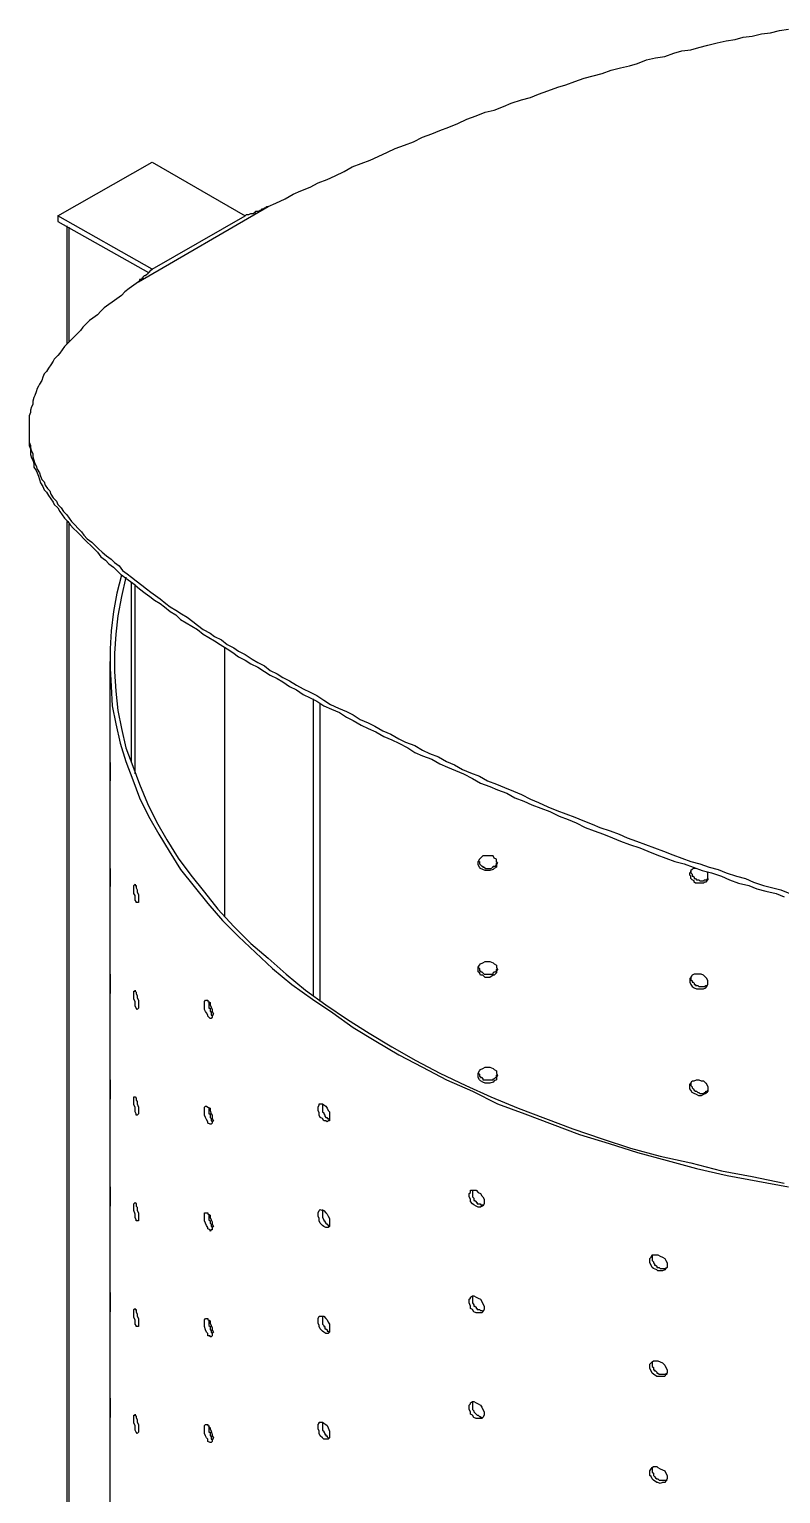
# Model space of a CAD drawing. Header units: millimetres. Extents: x 14997 to 18731, y 13743 to 19226.
# Drawn here: x 17820.7 to 18058.1, y 15214.5 to 15677.2 of the extents above; entities that cross this region are included whole.
import ezdxf

# ---------------------------------------------------------------- set-up
doc = ezdxf.new("R2010")
doc.units = ezdxf.units.MM
doc.header["$LTSCALE"] = 3
doc.layers.add('DomyÅ›lny', color=7, linetype='Continuous')

msp = doc.modelspace()

# ---------------------------------------------------------------- linework, layer by layer
at = {"layer": 'DomyÅ›lny'}
for p, q in [((17855.16, 15597.42), (17896.11, 15621.13)), ((17859.47, 15601.37), (17888.92, 15618.25)), ((17832.53, 15615.02), (17832.53, 15577.66)), ((17833.24, 15578.38), (17833.24, 15614.66)), ((17833.24, 15028.41), (17833.24, 15520.9)), ((17853, 15445.47), (17853, 15502.58)), ((17882.46, 15396.97), (17882.46, 15481.75)), ((17882.46, 15396.97), (17882.46, 15481.75)), ((17910.48, 15371.83), (17910.48, 15465.58)), ((17912.63, 15370.03), (17912.63, 15464.15))]:
    msp.add_line(p, q, dxfattribs=at)
for points in [[(17829.65, 15618.25, 0), (17859.47, 15635.14, 0), (17888.92, 15618.25, 0), (17889.28, 15618.61, 0), (17889.64, 15618.61, 0), (17890, 15618.61, 0), (17890.72, 15618.97, 0), (17891.08, 15618.97, 0), (17891.44, 15618.97, 0), (17891.8, 15619.33, 0), (17892.16, 15619.33, 0), (17892.16, 15619.69, 0), (17892.88, 15619.69, 0), (17893.23, 15619.69, 0), (17893.59, 15620.05, 0), (17893.95, 15620.05, 0), (17894.31, 15620.41, 0), (17894.67, 15620.41, 0), (17895.03, 15620.77, 0), (17895.39, 15620.77, 0), (17895.75, 15621.13, 0), (17896.11, 15621.13, 0), (17898.62, 15622.21, 0), (17901.5, 15623.64, 0), (17904.01, 15625.08, 0), (17906.53, 15626.16, 0), (17909.4, 15627.24, 0), (17911.91, 15628.67, 0), (17914.79, 15629.75, 0), (17917.3, 15630.83, 0), (17920.18, 15632.26, 0), (17922.69, 15633.7, 0), (17925.56, 15634.78, 0), (17928.44, 15635.86, 0), (17930.95, 15636.93, 0), (17933.83, 15638.37, 0), (17936.34, 15639.45, 0), (17939.22, 15640.53, 0), (17942.09, 15641.6, 0), (17944.96, 15643.04, 0), (17947.84, 15644.12, 0), (17950.35, 15645.2, 0), (17953.22, 15646.27, 0), (17956.1, 15647.35, 0), (17958.97, 15648.79, 0), (17961.85, 15649.87, 0), (17964.72, 15650.94, 0), (17967.59, 15651.66, 0), (17970.47, 15652.74, 0), (17972.98, 15653.82, 0), (17976.22, 15654.9, 0), (17979.09, 15655.61, 0), (17981.6, 15656.69, 0), (17984.48, 15657.77, 0), (17987.71, 15658.85, 0), (17990.22, 15659.57, 0), (17993.1, 15660.64, 0), (17995.97, 15661.72, 0), (17998.85, 15662.44, 0), (18001.72, 15663.16, 0), (18004.59, 15664.24, 0), (18007.47, 15664.95, 0), (18010.34, 15665.67, 0), (18012.86, 15666.39, 0), (18015.73, 15667.47, 0), (18018.6, 15668.19, 0), (18021.48, 15668.55, 0), (18024.35, 15669.62, 0), (18026.87, 15670.34, 0), (18029.74, 15670.7, 0), (18032.25, 15671.42, 0), (18035.13, 15672.14, 0), (18038, 15672.86, 0), (18040.88, 15673.57, 0), (18043.75, 15673.93, 0), (18046.26, 15674.65, 0), (18049.14, 15675.01, 0), (18052.01, 15675.73, 0), (18054.89, 15676.09, 0), (18057.76, 15676.81, 0), (18060.63, 15677.17, 0)], [(17858.39, 15600.29, 0), (17858.75, 15600.65, 0), (17859.11, 15601.01, 0), (17859.47, 15601.37, 0), (17829.65, 15618.25, 0), (17829.65, 15616.46, 0), (17858.39, 15600.29, 0), (17858.03, 15599.93, 0), (17857.67, 15599.57, 0), (17857.31, 15599.22, 0), (17856.95, 15599.22, 0), (17856.59, 15598.86, 0), (17856.59, 15598.5, 0), (17856.23, 15598.5, 0), (17856.23, 15598.14, 0), (17855.88, 15598.14, 0), (17855.52, 15598.14, 0), (17855.52, 15597.78, 0), (17855.16, 15597.42, 0), (17853.72, 15596.34, 0), (17852.28, 15595.26, 0), (17850.85, 15594.19, 0), (17849.77, 15593.11, 0), (17848.33, 15592.03, 0), (17846.89, 15590.95, 0), (17845.82, 15590.23, 0), (17844.38, 15589.16, 0), (17843.3, 15588.08, 0), (17842.22, 15587, 0), (17840.79, 15585.92, 0), (17839.71, 15585.21, 0), (17838.63, 15584.13, 0), (17837.55, 15583.05, 0), (17836.84, 15581.97, 0), (17835.76, 15580.9, 0), (17834.68, 15579.82, 0), (17833.6, 15578.74, 0), (17832.88, 15578.02, 0), (17831.81, 15576.94, 0), (17831.09, 15575.87, 0), (17830.37, 15574.79, 0), (17829.65, 15574.07, 0), (17828.57, 15572.99, 0), (17828.22, 15572.27, 0), (17827.5, 15571.2, 0), (17826.78, 15570.12, 0), (17826.06, 15569.04, 0), (17825.34, 15568.32, 0), (17824.98, 15567.24, 0), (17824.62, 15566.17, 0), (17823.9, 15565.09, 0), (17823.55, 15564.37, 0), (17823.19, 15563.65, 0), (17822.83, 15562.57, 0), (17822.47, 15561.5, 0), (17822.11, 15560.78, 0), (17821.75, 15559.7, 0), (17821.75, 15558.62, 0), (17821.39, 15557.9, 0), (17821.03, 15556.83, 0), (17821.03, 15556.11, 0), (17820.67, 15555.03, 0), (17820.67, 15553.95, 0), (17820.67, 15553.23, 0), (17820.67, 15552.16, 0), (17820.67, 15551.44, 0), (17820.67, 15550.36, 0), (17820.67, 15549.64, 0), (17820.67, 15548.57, 0), (17820.67, 15547.49, 0), (17820.67, 15546.41, 0), (17820.67, 15545.69, 0), (17821.03, 15544.61, 0), (17821.03, 15543.54, 0), (17821.03, 15542.82, 0), (17821.39, 15541.74, 0), (17821.75, 15541.02, 0), (17822.11, 15539.94, 0), (17822.11, 15538.87, 0), (17822.83, 15537.79, 0), (17823.19, 15537.07, 0), (17823.55, 15535.99, 0), (17823.9, 15534.91, 0), (17824.26, 15533.84, 0), (17824.98, 15532.76, 0), (17825.34, 15531.68, 0), (17826.06, 15530.96, 0), (17826.78, 15529.89, 0), (17827.5, 15528.81, 0), (17828.22, 15527.73, 0), (17828.57, 15527.01, 0), (17829.65, 15525.93, 0), (17830.37, 15524.86, 0), (17831.09, 15523.78, 0), (17831.81, 15522.7, 0), (17832.88, 15521.62, 0), (17833.6, 15520.55, 0), (17834.68, 15519.47, 0), (17835.76, 15518.39, 0), (17836.84, 15517.31, 0), (17837.91, 15516.23, 0), (17838.99, 15515.16, 0), (17840.07, 15514.08, 0), (17841.15, 15513, 0), (17842.22, 15511.92, 0), (17843.3, 15510.49, 0), (17844.74, 15509.41, 0), (17845.82, 15508.33, 0), (17847.25, 15507.25, 0), (17848.69, 15505.82, 0), (17849.77, 15504.74, 0)], [(17820.67, 15551.08, 0), (17820.67, 15549.28, 0), (17820.67, 15548.57, 0), (17820.67, 15547.85, 0), (17820.67, 15546.77, 0), (17821.03, 15545.69, 0), (17821.03, 15544.97, 0), (17821.39, 15543.9, 0), (17821.75, 15543.18, 0), (17821.75, 15542.1, 0), (17822.11, 15541.02, 0), (17822.47, 15539.94, 0), (17822.83, 15539.23, 0), (17823.19, 15538.15, 0), (17823.9, 15537.07, 0), (17824.26, 15535.99, 0), (17824.62, 15534.91, 0), (17825.34, 15534.2, 0), (17825.7, 15533.12, 0), (17826.42, 15532.04, 0), (17827.14, 15531.32, 0), (17827.5, 15530.24, 0), (17828.22, 15529.17, 0), (17829.29, 15528.09, 0), (17829.65, 15527.01, 0), (17830.73, 15525.93, 0), (17831.45, 15524.86, 0), (17832.53, 15523.78, 0), (17833.24, 15522.7, 0), (17833.96, 15521.62, 0), (17835.04, 15520.55, 0), (17836.12, 15519.47, 0), (17837.2, 15518.39, 0), (17837.91, 15517.31, 0), (17838.99, 15516.23, 0), (17840.43, 15515.16, 0), (17841.51, 15514.08, 0), (17842.58, 15513, 0), (17843.66, 15511.92, 0), (17845.1, 15510.85, 0), (17846.54, 15509.77, 0), (17847.61, 15508.69, 0), (17849.05, 15507.61, 0), (17850.13, 15506.18, 0), (17851.56, 15505.1, 0), (17853, 15504.02, 0), (17854.44, 15502.94, 0), (17856.23, 15501.51, 0), (17857.67, 15500.43, 0), (17859.11, 15499.35, 0), (17860.55, 15498.27, 0), (17861.98, 15497.2, 0), (17863.78, 15495.76, 0), (17865.22, 15494.68, 0), (17867.01, 15493.6, 0), (17868.81, 15492.53, 0), (17870.6, 15491.45, 0), (17872.4, 15490.01, 0), (17873.84, 15488.93, 0), (17875.63, 15487.5, 0), (17877.79, 15486.42, 0), (17879.22, 15485.34, 0), (17881.38, 15484.26, 0), (17883.18, 15482.83, 0), (17885.33, 15481.75, 0), (17886.77, 15480.67, 0), (17888.92, 15479.59, 0), (17891.08, 15478.16, 0), (17892.88, 15477.08, 0), (17895.03, 15476, 0), (17896.83, 15474.56, 0), (17898.98, 15473.49, 0), (17900.78, 15472.41, 0), (17902.93, 15471.33, 0), (17905.09, 15469.9, 0), (17907.24, 15468.82, 0), (17909.4, 15467.74, 0), (17911.55, 15466.66, 0), (17913.71, 15465.23, 0), (17915.87, 15463.79, 0), (17918.38, 15462.71, 0), (17920.89, 15461.63, 0), (17923.05, 15460.56, 0), (17925.21, 15459.12, 0), (17927.72, 15458.04, 0), (17929.88, 15456.96, 0), (17932.39, 15455.53, 0), (17934.9, 15454.45, 0), (17937.42, 15453.01, 0), (17939.57, 15451.93, 0), (17942.45, 15450.86, 0), (17944.96, 15449.42, 0), (17947.12, 15448.34, 0), (17949.99, 15447.26, 0), (17952.51, 15445.83, 0), (17955.02, 15444.75, 0), (17957.54, 15443.31, 0), (17960.05, 15442.23, 0), (17962.92, 15441.16, 0), (17965.44, 15439.72, 0), (17968.31, 15438.64, 0), (17970.83, 15437.56, 0), (17973.7, 15436.49, 0), (17976.22, 15435.41, 0), (17979.09, 15433.97, 0), (17981.6, 15432.89, 0), (17984.48, 15431.46, 0), (17987.35, 15430.38, 0), (17990.22, 15429.3, 0), (17993.1, 15428.23, 0), (17995.61, 15427.15, 0), (17998.49, 15426.07, 0), (18001, 15424.99, 0), (18004.23, 15423.91, 0), (18007.11, 15422.84, 0), (18009.62, 15421.76, 0), (18012.5, 15420.68, 0), (18015.37, 15419.6, 0), (18018.24, 15418.53, 0), (18021.12, 15417.45, 0), (18023.99, 15416.37, 0), (18026.87, 15415.29, 0), (18029.74, 15414.22, 0), (18032.61, 15413.5, 0), (18035.49, 15412.42, 0), (18038.36, 15411.7, 0), (18040.88, 15410.62, 0), (18044.11, 15409.55, 0), (18046.98, 15408.83, 0), (18049.5, 15407.75, 0), (18052.73, 15406.67, 0), (18055.6, 15405.95, 0), (18058.12, 15405.23, 0), (18060.99, 15404.16, 0)], [(17832.53, 15521.62, 0), (17832.53, 15028.77, 0), (17832.88, 15028.41, 0), (17858.75, 15013.68, 0)], [(17854.08, 15441.88, 0), (17854.08, 15501.51, 0), (17852.64, 15502.58, 0), (17851.21, 15503.66, 0), (17849.77, 15504.74, 0), (17848.33, 15498.99, 0), (17847.25, 15493.24, 0), (17846.54, 15487.14, 0), (17846.18, 15481.39, 0), (17846.18, 15475.28, 0), (17846.54, 15469.54, 0), (17846.89, 15463.43, 0), (17847.97, 15457.68, 0), (17849.41, 15451.57, 0), (17851.21, 15445.83, 0), (17853.36, 15440.08, 0), (17855.52, 15434.33, 0), (17858.39, 15428.58, 0), (17861.62, 15422.84, 0), (17864.86, 15417.45, 0), (17868.45, 15411.7, 0), (17872.76, 15406.31, 0), (17877.07, 15400.92, 0), (17881.74, 15395.54, 0), (17886.77, 15390.51, 0), (17892.16, 15385.48, 0), (17897.55, 15380.45, 0), (17903.65, 15375.42, 0), (17910.12, 15370.75, 0), (17916.58, 15366.44, 0), (17923.05, 15361.77, 0), (17930.23, 15357.46, 0), (17937.42, 15353.15, 0), (17944.96, 15349.2, 0), (17952.51, 15345.24, 0), (17960.77, 15341.65, 0), (17968.67, 15337.7, 0), (17977.29, 15334.47, 0), (17985.91, 15331.23, 0), (17994.54, 15328, 0), (18003.88, 15325.13, 0), (18012.86, 15322.25, 0), (18022.2, 15319.74, 0), (18031.54, 15317.22, 0), (18041.23, 15315.07, 0), (18050.93, 15313.27, 0), (18060.63, 15311.48, 0)], [(17851.21, 15504.02, 0), (17849.77, 15497.91, 0), (17848.69, 15491.81, 0), (17847.97, 15486.06, 0), (17847.61, 15479.95, 0), (17847.61, 15474.21, 0), (17847.97, 15468.1, 0), (17848.69, 15461.99, 0), (17849.77, 15456.24, 0), (17851.21, 15450.14, 0), (17853.36, 15444.39, 0), (17855.52, 15438.64, 0), (17858.03, 15432.54, 0), (17860.9, 15426.79, 0), (17864.14, 15421.04, 0), (17867.73, 15415.29, 0), (17871.68, 15409.9, 0), (17875.99, 15404.52, 0), (17880.3, 15399.13, 0), (17885.33, 15393.74, 0), (17890.72, 15388.35, 0), (17896.11, 15383.68, 0), (17901.86, 15378.65, 0), (17907.96, 15373.62, 0), (17914.43, 15368.95, 0), (17921.25, 15364.28, 0), (17928.08, 15359.97, 0), (17935.26, 15355.66, 0), (17942.81, 15351.35, 0), (17950.35, 15347.4, 0), (17958.61, 15343.45, 0), (17966.52, 15339.86, 0), (17975.14, 15336.26, 0), (17983.76, 15333.03, 0), (17992.38, 15329.8, 0), (18001.72, 15326.56, 0), (18010.7, 15323.69, 0), (18020.04, 15321.18, 0), (18029.74, 15319.02, 0), (18039.44, 15316.51, 0), (18049.14, 15314.71, 0), (18059.2, 15312.56, 0)], [(17854.08, 15501.51, 0), (17855.52, 15500.43, 0), (17857.31, 15498.99, 0), (17858.75, 15497.91, 0), (17860.19, 15496.84, 0), (17861.98, 15495.76, 0), (17863.42, 15494.68, 0), (17865.22, 15493.24, 0), (17867.01, 15492.17, 0), (17868.45, 15490.73, 0), (17870.24, 15489.65, 0), (17872.04, 15488.57, 0), (17873.84, 15487.5, 0), (17875.63, 15486.06, 0), (17877.43, 15484.98, 0), (17879.22, 15483.9, 0), (17881.02, 15482.83, 0), (17883.18, 15481.39, 0), (17884.97, 15480.31, 0), (17886.77, 15478.88, 0), (17888.92, 15477.8, 0), (17890.72, 15476.72, 0), (17892.88, 15475.64, 0), (17895.03, 15474.21, 0), (17896.83, 15473.13, 0), (17898.98, 15472.05, 0), (17900.78, 15470.97, 0), (17902.93, 15469.54, 0), (17905.09, 15468.46, 0), (17907.24, 15467.02, 0), (17909.4, 15465.94, 0), (17911.55, 15464.87, 0), (17913.71, 15463.43, 0), (17916.22, 15462.35, 0), (17918.74, 15461.27, 0), (17920.89, 15459.84, 0), (17923.05, 15458.76, 0), (17925.56, 15457.32, 0), (17927.72, 15456.24, 0), (17930.23, 15455.17, 0), (17932.75, 15453.73, 0), (17935.26, 15452.65, 0), (17937.42, 15451.57, 0), (17940.29, 15450.14, 0), (17942.45, 15448.7, 0), (17944.96, 15447.62, 0), (17947.84, 15446.55, 0), (17950.35, 15445.11, 0), (17952.87, 15444.03, 0), (17955.38, 15442.95, 0), (17957.89, 15441.88, 0), (17960.77, 15440.44, 0), (17963.28, 15439, 0), (17966.16, 15437.92, 0), (17968.67, 15436.85, 0), (17971.55, 15435.77, 0), (17974.06, 15434.33, 0), (17976.93, 15433.25, 0), (17979.45, 15432.18, 0), (17982.32, 15431.1, 0), (17985.2, 15430.02, 0), (17988.07, 15428.58, 0), (17990.94, 15427.51, 0), (17993.46, 15426.43, 0), (17996.33, 15424.99, 0), (17999.21, 15423.91, 0), (18002.08, 15422.84, 0), (18004.95, 15421.76, 0), (18007.47, 15420.68, 0), (18010.34, 15419.6, 0), (18013.57, 15418.53, 0), (18016.09, 15417.45, 0), (18018.96, 15416.37, 0), (18021.84, 15415.29, 0), (18024.71, 15414.22, 0), (18027.58, 15413.5, 0), (18030.46, 15412.42, 0), (18033.33, 15411.34, 0), (18036.21, 15410.62, 0), (18039.44, 15409.55, 0), (18041.95, 15408.47, 0), (18044.83, 15407.39, 0), (18048.06, 15406.67, 0), (18050.57, 15405.59, 0), (18053.45, 15404.88, 0), (18056.68, 15404.16, 0), (18059.2, 15403.08, 0)], [(17902.22, 15008.65, 0), (17896.47, 15013.68, 0), (17890.72, 15018.71, 0), (17885.33, 15024.1, 0), (17880.3, 15029.13, 0), (17875.99, 15034.52, 0), (17871.32, 15039.9, 0), (17867.37, 15045.29, 0), (17863.78, 15051.04, 0), (17860.55, 15056.79, 0), (17857.31, 15062.54, 0), (17854.8, 15068.28, 0), (17852.28, 15074.03, 0), (17850.49, 15079.78, 0), (17849.05, 15085.88, 0), (17847.61, 15091.63, 0), (17846.89, 15097.74, 0), (17846.18, 15103.85, 0), (17846.18, 15109.59, 0), (17846.18, 15477.44, 0)], [(17846.18, 15445.47, 0), (17846.18, 15445.11, 0), (17846.18, 15444.39, 0), (17846.18, 15443.67, 0), (17846.18, 15442.95, 0), (17846.18, 15442.23, 0), (17846.18, 15441.16, 0), (17846.18, 15440.8, 0), (17846.18, 15440.44, 0), (17846.18, 15440.08, 0), (17846.18, 15439.72, 0)], [(17846.18, 15439.72, 0), (17846.18, 15440.08, 0), (17846.18, 15440.8, 0), (17846.18, 15441.52, 0), (17846.18, 15442.23, 0), (17846.18, 15443.31, 0), (17846.18, 15444.03, 0), (17846.18, 15444.39, 0), (17846.18, 15445.11, 0), (17846.18, 15445.47, 0)], [(17846.18, 15412.06, 0), (17846.18, 15411.7, 0), (17846.18, 15411.34, 0), (17846.18, 15410.98, 0), (17846.18, 15410.26, 0), (17846.18, 15409.55, 0), (17846.18, 15408.47, 0), (17846.18, 15407.75, 0), (17846.18, 15407.39, 0), (17846.18, 15406.67, 0), (17846.18, 15406.31, 0)], [(17846.18, 15406.31, 0), (17846.18, 15406.67, 0), (17846.18, 15407.39, 0), (17846.18, 15408.11, 0), (17846.18, 15408.83, 0), (17846.18, 15409.55, 0), (17846.18, 15410.26, 0), (17846.18, 15410.98, 0), (17846.18, 15411.7, 0), (17846.18, 15412.06, 0)], [(17968.67, 15413.86, 0), (17968.31, 15413.14, 0), (17968.31, 15412.42, 0), (17967.59, 15412.06, 0), (17967.23, 15411.7, 0), (17966.16, 15411.34, 0), (17965.44, 15411.34, 0), (17964.72, 15411.34, 0), (17964, 15411.7, 0), (17963.28, 15412.06, 0), (17962.92, 15412.42, 0), (17962.56, 15413.14, 0), (17962.56, 15413.86, 0), (17962.56, 15414.22, 0), (17962.92, 15414.22, 0), (17962.92, 15413.86, 0), (17962.92, 15413.5, 0), (17963.28, 15413.14, 0), (17963.64, 15412.78, 0), (17964, 15412.78, 0), (17964, 15412.42, 0), (17964.36, 15412.42, 0), (17964.72, 15412.06, 0), (17965.08, 15412.06, 0), (17965.44, 15412.06, 0), (17965.8, 15412.06, 0), (17966.16, 15412.06, 0), (17966.52, 15412.06, 0), (17967.23, 15412.42, 0), (17967.23, 15412.78, 0), (17967.59, 15412.78, 0), (17967.95, 15412.78, 0), (17968.31, 15413.14, 0), (17968.31, 15413.5, 0), (17968.31, 15413.86, 0), (17968.67, 15413.86, 0), (17968.31, 15414.22, 0), (17968.31, 15414.93, 0), (17967.59, 15415.29, 0), (17967.23, 15416.01, 0), (17966.16, 15416.01, 0), (17965.44, 15416.01, 0), (17964.72, 15416.01, 0), (17964, 15416.01, 0), (17963.28, 15415.29, 0), (17962.92, 15414.93, 0), (17962.56, 15414.22, 0)], [(18031.18, 15412.06, 0), (18030.82, 15412.06, 0), (18030.46, 15412.06, 0), (18030.1, 15411.7, 0), (18029.74, 15411.34, 0), (18029.74, 15410.98, 0), (18029.74, 15410.62, 0), (18030.1, 15410.26, 0), (18030.1, 15409.9, 0), (18030.1, 15409.55, 0), (18030.46, 15409.55, 0), (18030.82, 15409.19, 0), (18030.82, 15408.83, 0), (18031.18, 15408.83, 0), (18031.54, 15408.47, 0), (18031.89, 15408.47, 0), (18032.25, 15408.47, 0), (18032.61, 15408.11, 0), (18032.97, 15408.11, 0), (18033.33, 15408.11, 0), (18033.69, 15408.11, 0), (18034.05, 15408.47, 0), (18034.41, 15408.47, 0), (18034.77, 15408.47, 0), (18035.13, 15408.83, 0), (18035.13, 15409.55, 0), (18035.13, 15409.9, 0), (18035.13, 15410.26, 0), (18035.13, 15410.62, 0), (18034.77, 15410.98, 0)], [(18035.13, 15408.83, 0), (18035.13, 15408.47, 0), (18034.77, 15408.11, 0), (18034.41, 15407.75, 0), (18034.05, 15407.75, 0), (18033.69, 15407.39, 0), (18033.33, 15407.39, 0), (18032.97, 15407.39, 0), (18032.25, 15407.39, 0), (18031.89, 15407.39, 0), (18031.18, 15407.39, 0), (18030.82, 15407.75, 0), (18030.82, 15408.11, 0), (18030.1, 15408.47, 0), (18029.74, 15408.83, 0), (18029.74, 15409.55, 0), (18029.38, 15409.9, 0), (18029.38, 15410.26, 0), (18029.38, 15410.62, 0), (18029.74, 15410.98, 0), (18029.74, 15411.34, 0)], [(17962.56, 15380.81, 0), (17962.92, 15381.53, 0), (17963.28, 15381.89, 0), (17964, 15382.24, 0), (17964.72, 15382.6, 0), (17965.44, 15382.6, 0), (17966.16, 15382.6, 0), (17967.23, 15382.24, 0), (17967.59, 15381.89, 0), (17968.31, 15381.53, 0), (17968.31, 15380.81, 0), (17968.67, 15380.09, 0), (17968.31, 15379.73, 0), (17968.31, 15379.01, 0), (17967.59, 15378.29, 0), (17967.23, 15378.29, 0), (17966.16, 15377.57, 0), (17965.44, 15377.57, 0), (17964.72, 15377.57, 0), (17964, 15378.29, 0), (17963.28, 15378.29, 0), (17962.92, 15379.01, 0), (17962.56, 15379.37, 0), (17962.56, 15380.09, 0), (17962.56, 15380.81, 0), (17962.92, 15380.45, 0), (17962.92, 15379.73, 0), (17963.28, 15379.73, 0), (17963.28, 15379.37, 0), (17963.64, 15379.37, 0), (17964, 15379.01, 0), (17964.36, 15378.65, 0), (17964.72, 15378.65, 0), (17965.08, 15378.65, 0), (17965.44, 15378.65, 0), (17965.8, 15378.65, 0), (17966.16, 15378.65, 0), (17966.52, 15378.65, 0), (17967.23, 15378.65, 0), (17967.23, 15379.01, 0), (17967.59, 15379.37, 0), (17967.95, 15379.37, 0), (17968.31, 15379.73, 0), (17968.31, 15380.09, 0), (17968.67, 15380.45, 0)], [(17846.18, 15378.65, 0), (17846.18, 15378.29, 0), (17846.18, 15377.93, 0), (17846.18, 15377.22, 0), (17846.18, 15376.5, 0), (17846.18, 15375.78, 0), (17846.18, 15375.06, 0), (17846.18, 15374.34, 0), (17846.18, 15373.98, 0), (17846.18, 15373.26, 0), (17846.18, 15372.9, 0), (17846.18, 15372.55, 0)], [(17846.18, 15372.55, 0), (17846.18, 15372.9, 0), (17846.18, 15373.26, 0), (17846.18, 15373.62, 0), (17846.18, 15374.34, 0), (17846.18, 15375.42, 0), (17846.18, 15376.14, 0), (17846.18, 15376.86, 0), (17846.18, 15377.57, 0), (17846.18, 15378.29, 0), (17846.18, 15378.65, 0)], [(18029.74, 15377.93, 0), (18029.74, 15377.57, 0), (18029.74, 15377.22, 0), (18029.74, 15376.86, 0), (18030.1, 15376.5, 0), (18030.1, 15376.14, 0), (18030.46, 15376.14, 0), (18030.82, 15375.78, 0), (18030.82, 15375.42, 0), (18031.18, 15375.42, 0), (18031.18, 15375.06, 0), (18031.54, 15375.06, 0), (18031.89, 15375.06, 0), (18032.25, 15374.7, 0), (18032.61, 15374.7, 0), (18032.97, 15374.7, 0), (18033.33, 15374.7, 0), (18033.69, 15374.7, 0), (18034.05, 15374.7, 0), (18034.41, 15375.06, 0), (18034.77, 15375.06, 0), (18035.13, 15375.42, 0), (18035.13, 15376.14, 0), (18035.13, 15376.5, 0), (18034.77, 15377.22, 0), (18034.41, 15377.57, 0), (18033.69, 15378.29, 0), (18032.97, 15378.65, 0), (18032.25, 15378.65, 0), (18031.54, 15378.65, 0), (18030.82, 15378.65, 0), (18030.1, 15378.29, 0), (18029.74, 15377.57, 0), (18029.38, 15377.22, 0), (18029.38, 15376.5, 0), (18029.38, 15376.14, 0), (18029.74, 15375.42, 0), (18030.1, 15374.7, 0), (18030.82, 15374.34, 0), (18031.54, 15373.98, 0), (18032.25, 15373.98, 0), (18032.97, 15373.98, 0), (18033.69, 15373.98, 0), (18034.41, 15374.34, 0), (18034.77, 15374.7, 0), (18035.13, 15375.42, 0)], [(17877.43, 15370.03, 0), (17877.43, 15369.67, 0), (17877.43, 15369.31, 0), (17877.43, 15368.95, 0), (17877.43, 15368.59, 0), (17877.43, 15368.23, 0), (17877.43, 15367.88, 0), (17877.79, 15367.88, 0), (17877.79, 15367.52, 0), (17877.79, 15367.16, 0), (17877.79, 15366.8, 0), (17878.15, 15366.8, 0), (17878.15, 15366.44, 0), (17878.15, 15366.08, 0), (17878.15, 15365.72, 0), (17878.51, 15365.72, 0)], [(17962.56, 15347.4, 0), (17962.92, 15348.12, 0), (17963.28, 15348.48, 0), (17964, 15348.84, 0), (17964.72, 15349.2, 0), (17965.44, 15349.2, 0), (17966.16, 15349.2, 0), (17967.23, 15348.84, 0), (17967.59, 15348.48, 0), (17968.31, 15348.12, 0), (17968.31, 15347.4, 0), (17968.67, 15346.68, 0), (17968.31, 15345.96, 0), (17968.31, 15345.24, 0), (17967.59, 15344.89, 0), (17967.23, 15344.53, 0), (17966.16, 15344.17, 0), (17965.44, 15344.17, 0), (17964.72, 15344.17, 0), (17964, 15344.53, 0), (17963.28, 15344.89, 0), (17962.92, 15345.24, 0), (17962.56, 15345.96, 0), (17962.56, 15346.68, 0), (17962.56, 15347.4, 0), (17962.92, 15347.04, 0), (17962.92, 15346.68, 0), (17962.92, 15346.32, 0), (17963.28, 15346.32, 0), (17963.28, 15345.96, 0), (17963.64, 15345.96, 0), (17964, 15345.6, 0), (17964, 15345.24, 0), (17964.36, 15345.24, 0), (17964.72, 15345.24, 0), (17965.08, 15345.24, 0), (17965.44, 15345.24, 0), (17965.8, 15345.24, 0), (17966.16, 15345.24, 0), (17966.52, 15345.24, 0), (17967.23, 15345.24, 0), (17967.23, 15345.6, 0), (17967.59, 15345.6, 0), (17967.95, 15345.96, 0), (17968.31, 15345.96, 0), (17968.31, 15346.32, 0), (17968.31, 15346.68, 0), (17968.67, 15347.04, 0)], [(17846.18, 15345.24, 0), (17846.18, 15344.89, 0), (17846.18, 15344.17, 0), (17846.18, 15343.81, 0), (17846.18, 15343.09, 0), (17846.18, 15342.37, 0), (17846.18, 15341.65, 0), (17846.18, 15340.93, 0), (17846.18, 15340.57, 0), (17846.18, 15339.86, 0), (17846.18, 15339.5, 0), (17846.18, 15339.14, 0)], [(17846.18, 15339.14, 0), (17846.18, 15339.5, 0), (17846.18, 15340.22, 0), (17846.18, 15340.93, 0), (17846.18, 15341.65, 0), (17846.18, 15342.73, 0), (17846.18, 15343.09, 0), (17846.18, 15344.17, 0), (17846.18, 15344.53, 0), (17846.18, 15344.89, 0), (17846.18, 15345.24, 0)], [(18029.74, 15344.17, 0), (18030.1, 15344.89, 0), (18030.82, 15344.89, 0), (18031.54, 15345.24, 0), (18032.25, 15345.24, 0), (18032.97, 15344.89, 0), (18033.69, 15344.89, 0), (18034.41, 15344.17, 0), (18034.77, 15343.81, 0), (18035.13, 15343.09, 0), (18035.13, 15342.37, 0), (18035.13, 15341.65, 0), (18034.77, 15341.29, 0), (18034.41, 15340.93, 0), (18033.69, 15340.57, 0), (18032.97, 15340.22, 0), (18032.25, 15340.22, 0), (18031.54, 15340.57, 0), (18030.82, 15340.93, 0), (18030.1, 15341.29, 0), (18029.74, 15342.01, 0), (18029.38, 15342.37, 0), (18029.38, 15343.09, 0), (18029.38, 15343.81, 0), (18029.74, 15344.17, 0), (18029.74, 15343.81, 0), (18029.74, 15343.45, 0), (18030.1, 15343.09, 0), (18030.1, 15342.73, 0), (18030.46, 15342.37, 0), (18030.82, 15342.01, 0), (18031.18, 15341.65, 0), (18031.54, 15341.65, 0), (18031.89, 15341.29, 0), (18032.25, 15341.29, 0), (18032.61, 15340.93, 0), (18032.97, 15340.93, 0), (18033.33, 15340.93, 0), (18033.69, 15340.93, 0), (18034.05, 15341.29, 0), (18034.41, 15341.29, 0), (18034.41, 15341.65, 0), (18034.77, 15341.65, 0), (18035.13, 15341.65, 0), (18035.13, 15342.01, 0)], [(17877.43, 15336.26, 0), (17877.43, 15335.9, 0), (17877.43, 15335.55, 0), (17877.43, 15335.19, 0), (17877.43, 15334.83, 0), (17877.43, 15334.47, 0), (17877.79, 15334.47, 0), (17877.79, 15334.11, 0), (17877.79, 15333.75, 0), (17877.79, 15333.39, 0), (17878.15, 15333.03, 0), (17878.15, 15332.67, 0), (17878.15, 15332.31, 0), (17878.51, 15332.31, 0), (17878.51, 15331.95, 0)], [(17913.35, 15337.7, 0), (17913.35, 15337.34, 0), (17913.35, 15336.98, 0), (17913.35, 15336.62, 0), (17913.35, 15336.26, 0), (17913.35, 15335.9, 0), (17913.35, 15335.55, 0), (17913.35, 15335.19, 0), (17913.71, 15334.83, 0), (17913.71, 15334.47, 0), (17914.07, 15334.11, 0), (17914.07, 15333.75, 0), (17914.43, 15333.39, 0), (17914.79, 15333.39, 0), (17914.79, 15333.03, 0), (17915.15, 15333.03, 0), (17915.51, 15332.67, 0)], [(17846.18, 15311.48, 0), (17846.18, 15310.76, 0), (17846.18, 15310.4, 0), (17846.18, 15309.68, 0), (17846.18, 15308.6, 0), (17846.18, 15308.24, 0), (17846.18, 15307.53, 0), (17846.18, 15306.81, 0), (17846.18, 15306.09, 0), (17846.18, 15305.73, 0), (17846.18, 15305.37, 0)], [(17846.18, 15305.37, 0), (17846.18, 15305.73, 0), (17846.18, 15306.09, 0), (17846.18, 15306.45, 0), (17846.18, 15307.17, 0), (17846.18, 15308.24, 0), (17846.18, 15309.32, 0), (17846.18, 15309.68, 0), (17846.18, 15310.4, 0), (17846.18, 15311.12, 0), (17846.18, 15311.48, 0)], [(17960.77, 15310.4, 0), (17960.77, 15310.04, 0), (17960.77, 15309.68, 0), (17960.77, 15309.32, 0), (17960.77, 15308.96, 0), (17960.77, 15308.6, 0), (17960.77, 15308.24, 0), (17961.13, 15307.89, 0), (17961.13, 15307.53, 0), (17961.13, 15307.17, 0), (17961.49, 15307.17, 0), (17961.85, 15306.81, 0), (17961.85, 15306.45, 0), (17962.21, 15306.45, 0), (17962.21, 15306.09, 0), (17962.56, 15306.09, 0), (17962.92, 15306.09, 0), (17963.28, 15306.09, 0), (17963.28, 15305.73, 0), (17963.64, 15305.73, 0), (17964, 15305.73, 0)], [(17877.43, 15302.86, 0), (17877.43, 15302.5, 0), (17877.43, 15302.14, 0), (17877.43, 15301.78, 0), (17877.43, 15301.42, 0), (17877.43, 15301.06, 0), (17877.79, 15300.7, 0), (17877.79, 15300.34, 0), (17877.79, 15299.98, 0), (17878.15, 15299.62, 0), (17878.15, 15299.26, 0), (17878.15, 15298.9, 0), (17878.51, 15298.9, 0), (17878.51, 15298.55, 0)], [(17913.35, 15304.29, 0), (17913.35, 15303.93, 0), (17913.35, 15303.57, 0), (17913.35, 15303.22, 0), (17913.35, 15302.86, 0), (17913.35, 15302.14, 0), (17913.35, 15301.78, 0), (17913.71, 15301.06, 0), (17913.71, 15300.7, 0), (17914.07, 15300.7, 0), (17914.07, 15300.34, 0), (17914.43, 15299.98, 0), (17914.79, 15299.62, 0), (17915.15, 15299.26, 0), (17915.51, 15299.26, 0)], [(18017.53, 15289.92, 0), (18017.53, 15289.56, 0), (18017.53, 15289.21, 0), (18017.53, 15288.85, 0), (18017.53, 15288.49, 0), (18017.53, 15288.13, 0), (18017.89, 15287.77, 0), (18017.89, 15287.41, 0), (18018.24, 15287.05, 0), (18018.24, 15286.69, 0), (18018.6, 15286.69, 0), (18018.96, 15286.33, 0), (18018.96, 15285.97, 0), (18019.32, 15285.97, 0), (18019.68, 15285.97, 0), (18020.04, 15285.61, 0), (18020.4, 15285.61, 0), (18021.12, 15285.61, 0), (18021.48, 15285.61, 0), (18022.2, 15285.97, 0)], [(17846.18, 15278.07, 0), (17846.18, 15277.71, 0), (17846.18, 15277.35, 0), (17846.18, 15276.99, 0), (17846.18, 15276.27, 0), (17846.18, 15275.55, 0), (17846.18, 15274.84, 0), (17846.18, 15274.12, 0), (17846.18, 15273.4, 0), (17846.18, 15272.68, 0), (17846.18, 15272.32, 0), (17846.18, 15271.96, 0)], [(17846.18, 15271.96, 0), (17846.18, 15272.32, 0), (17846.18, 15272.68, 0), (17846.18, 15273.04, 0), (17846.18, 15273.76, 0), (17846.18, 15274.48, 0), (17846.18, 15275.2, 0), (17846.18, 15275.91, 0), (17846.18, 15276.99, 0), (17846.18, 15277.35, 0), (17846.18, 15278.07, 0)], [(17960.77, 15276.99, 0), (17960.77, 15276.63, 0), (17960.77, 15276.27, 0), (17960.77, 15275.91, 0), (17960.77, 15275.55, 0), (17960.77, 15275.2, 0), (17960.77, 15274.84, 0), (17961.13, 15274.12, 0), (17961.13, 15273.76, 0), (17961.49, 15273.76, 0), (17961.85, 15273.4, 0), (17961.85, 15273.04, 0), (17962.21, 15273.04, 0), (17962.21, 15272.68, 0), (17962.56, 15272.68, 0), (17962.92, 15272.68, 0), (17963.28, 15272.32, 0), (17963.64, 15272.32, 0), (17964, 15271.96, 0)], [(17877.43, 15269.45, 0), (17877.43, 15269.09, 0), (17877.43, 15268.73, 0), (17877.43, 15268.37, 0), (17877.43, 15268.01, 0), (17877.43, 15267.65, 0), (17877.79, 15267.29, 0), (17877.79, 15266.93, 0), (17877.79, 15266.57, 0), (17877.79, 15266.22, 0), (17878.15, 15266.22, 0), (17878.15, 15265.86, 0), (17878.15, 15265.5, 0), (17878.51, 15265.14, 0)], [(17913.35, 15270.53, 0), (17913.35, 15270.17, 0), (17913.35, 15269.81, 0), (17913.35, 15269.45, 0), (17913.35, 15269.09, 0), (17913.35, 15268.73, 0), (17913.35, 15268.37, 0), (17913.35, 15268.01, 0), (17913.71, 15267.65, 0), (17913.71, 15267.29, 0), (17914.07, 15267.29, 0), (17914.07, 15266.57, 0), (17914.43, 15266.57, 0), (17914.79, 15266.22, 0), (17914.79, 15265.86, 0), (17915.15, 15265.86, 0), (17915.51, 15265.5, 0)], [(18017.53, 15256.16, 0), (18017.53, 15255.8, 0), (18017.53, 15255.44, 0), (18017.53, 15254.72, 0), (18017.89, 15254.36, 0), (18017.89, 15254, 0), (18017.89, 15253.64, 0), (18018.24, 15253.64, 0), (18018.24, 15253.28, 0), (18018.6, 15253.28, 0), (18018.96, 15252.92, 0), (18018.96, 15252.56, 0), (18019.32, 15252.56, 0), (18019.68, 15252.21, 0), (18020.04, 15252.21, 0), (18020.4, 15252.21, 0), (18021.12, 15252.21, 0), (18021.48, 15252.21, 0), (18022.2, 15252.21, 0)], [(17846.18, 15244.66, 0), (17846.18, 15244.3, 0), (17846.18, 15243.94, 0), (17846.18, 15243.22, 0), (17846.18, 15242.51, 0), (17846.18, 15241.79, 0), (17846.18, 15241.07, 0), (17846.18, 15240.35, 0), (17846.18, 15239.63, 0), (17846.18, 15239.27, 0), (17846.18, 15238.55, 0)], [(17846.18, 15238.55, 0), (17846.18, 15239.27, 0), (17846.18, 15239.63, 0), (17846.18, 15240.35, 0), (17846.18, 15241.43, 0), (17846.18, 15242.15, 0), (17846.18, 15242.87, 0), (17846.18, 15243.58, 0), (17846.18, 15243.94, 0), (17846.18, 15244.3, 0), (17846.18, 15244.66, 0)], [(17960.77, 15243.58, 0), (17960.77, 15243.22, 0), (17960.77, 15242.87, 0), (17960.77, 15242.51, 0), (17960.77, 15242.15, 0), (17960.77, 15241.79, 0), (17960.77, 15241.43, 0), (17960.77, 15241.07, 0), (17961.13, 15240.71, 0), (17961.13, 15240.35, 0), (17961.49, 15239.99, 0), (17961.85, 15239.63, 0), (17962.21, 15239.27, 0), (17962.56, 15239.27, 0), (17962.92, 15238.91, 0), (17963.28, 15238.91, 0), (17963.28, 15238.55, 0), (17963.64, 15238.55, 0), (17964, 15238.55, 0)], [(17913.35, 15237.12, 0), (17913.35, 15236.76, 0), (17913.35, 15236.4, 0), (17913.35, 15236.04, 0), (17913.35, 15235.68, 0), (17913.35, 15235.32, 0), (17913.35, 15234.96, 0), (17913.35, 15234.6, 0), (17913.71, 15234.24, 0), (17913.71, 15233.89, 0), (17914.07, 15233.53, 0), (17914.07, 15233.17, 0), (17914.43, 15233.17, 0), (17914.43, 15232.81, 0), (17914.79, 15232.81, 0), (17914.79, 15232.45, 0), (17915.15, 15232.09, 0), (17915.51, 15232.09, 0)], [(17877.43, 15236.04, 0), (17877.43, 15235.68, 0), (17877.43, 15235.32, 0), (17877.43, 15234.96, 0), (17877.43, 15234.6, 0), (17877.43, 15234.24, 0), (17877.43, 15233.89, 0), (17877.79, 15233.89, 0), (17877.79, 15233.53, 0), (17877.79, 15233.17, 0), (17877.79, 15232.81, 0), (17878.15, 15232.81, 0), (17878.15, 15232.45, 0), (17878.15, 15232.09, 0), (17878.15, 15231.73, 0), (17878.51, 15231.73, 0), (17878.51, 15231.37, 0)], [(18017.53, 15222.75, 0), (18017.53, 15222.39, 0), (18017.53, 15222.03, 0), (18017.53, 15221.67, 0), (18017.53, 15221.31, 0), (18017.89, 15220.95, 0), (18017.89, 15220.59, 0), (18017.89, 15220.23, 0), (18018.24, 15219.88, 0), (18018.6, 15219.52, 0), (18018.96, 15219.16, 0), (18019.32, 15219.16, 0), (18019.68, 15218.8, 0), (18020.04, 15218.8, 0), (18020.4, 15218.8, 0), (18021.12, 15218.8, 0), (18021.48, 15218.8, 0), (18022.2, 15218.8, 0)]]:
    msp.add_polyline3d(points, dxfattribs=at)
for points in [[(17855.16, 15403.08, 0), (17855.16, 15402.36, 0), (17855.16, 15402, 0), (17855.16, 15401.28, 0), (17854.8, 15401.28, 0), (17854.44, 15401.28, 0), (17854.44, 15401.64, 0), (17854.08, 15402, 0), (17854.08, 15402.72, 0), (17854.08, 15403.44, 0), (17853.72, 15404.16, 0), (17853.72, 15405.23, 0), (17853.72, 15405.59, 0), (17853.72, 15406.31, 0), (17853.72, 15406.67, 0), (17854.08, 15407.03, 0), (17854.08, 15406.67, 0), (17854.44, 15406.67, 0), (17854.44, 15405.95, 0), (17854.8, 15405.23, 0), (17854.8, 15404.52, 0), (17855.16, 15403.8, 0)], [(17854.08, 15373.62, 0), (17854.08, 15373.26, 0), (17854.44, 15372.9, 0), (17854.44, 15372.55, 0), (17854.8, 15371.83, 0), (17854.8, 15371.11, 0), (17855.16, 15370.39, 0), (17855.16, 15369.67, 0), (17855.16, 15368.95, 0), (17855.16, 15368.23, 0), (17855.16, 15367.88, 0), (17854.8, 15367.52, 0), (17854.44, 15367.88, 0), (17854.08, 15368.59, 0), (17854.08, 15369.31, 0), (17854.08, 15370.03, 0), (17853.72, 15370.75, 0), (17853.72, 15371.47, 0), (17853.72, 15372.19, 0), (17853.72, 15372.9, 0), (17853.72, 15373.26, 0), (17854.08, 15373.26, 0)], [(17878.51, 15366.8, 0), (17878.87, 15366.08, 0), (17878.51, 15365.36, 0), (17878.51, 15365, 0), (17878.15, 15364.64, 0), (17877.79, 15364.64, 0), (17877.07, 15365.36, 0), (17877.07, 15365.72, 0), (17876.71, 15366.44, 0), (17876.35, 15366.8, 0), (17875.99, 15367.52, 0), (17875.99, 15368.59, 0), (17875.99, 15368.95, 0), (17875.99, 15369.67, 0), (17875.99, 15370.03, 0), (17876.35, 15370.39, 0), (17876.71, 15370.39, 0), (17877.07, 15370.39, 0), (17877.07, 15370.03, 0), (17877.79, 15369.67, 0), (17877.79, 15368.95, 0), (17878.15, 15368.23, 0), (17878.51, 15367.52, 0)], [(17855.16, 15336.26, 0), (17855.16, 15335.55, 0), (17855.16, 15334.83, 0), (17855.16, 15334.47, 0), (17854.8, 15334.11, 0), (17854.44, 15334.11, 0), (17854.44, 15334.47, 0), (17854.08, 15335.19, 0), (17854.08, 15335.55, 0), (17854.08, 15336.62, 0), (17853.72, 15337.34, 0), (17853.72, 15338.06, 0), (17853.72, 15338.78, 0), (17853.72, 15339.5, 0), (17853.72, 15339.86, 0), (17854.08, 15339.86, 0), (17854.44, 15339.5, 0), (17854.44, 15338.78, 0), (17854.8, 15338.42, 0), (17854.8, 15337.7, 0), (17855.16, 15336.62, 0)], [(17878.51, 15333.03, 0), (17878.87, 15332.31, 0), (17878.51, 15331.95, 0), (17878.51, 15331.59, 0), (17878.15, 15331.23, 0), (17877.79, 15331.23, 0), (17877.07, 15331.59, 0), (17877.07, 15331.95, 0), (17876.71, 15332.67, 0), (17876.35, 15333.39, 0), (17875.99, 15334.11, 0), (17875.99, 15334.83, 0), (17875.99, 15335.55, 0), (17875.99, 15336.26, 0), (17875.99, 15336.62, 0), (17876.35, 15336.98, 0), (17876.71, 15336.98, 0), (17877.07, 15336.62, 0), (17877.79, 15336.26, 0), (17877.79, 15335.55, 0), (17878.15, 15334.47, 0), (17878.51, 15334.11, 0)], [(17915.51, 15334.11, 0), (17915.51, 15333.39, 0), (17915.51, 15333.03, 0), (17915.51, 15332.31, 0), (17915.15, 15332.31, 0), (17914.79, 15331.95, 0), (17914.43, 15332.31, 0), (17913.71, 15332.31, 0), (17913.35, 15333.03, 0), (17912.63, 15333.39, 0), (17912.27, 15334.11, 0), (17912.27, 15334.83, 0), (17911.91, 15335.55, 0), (17911.91, 15336.26, 0), (17911.91, 15336.62, 0), (17912.27, 15337.34, 0), (17912.27, 15337.7, 0), (17912.63, 15337.7, 0), (17913.35, 15337.7, 0), (17913.71, 15337.34, 0), (17914.43, 15336.98, 0), (17914.79, 15336.26, 0), (17915.15, 15335.55, 0), (17915.51, 15335.19, 0)], [(17964.36, 15307.53, 0), (17964.36, 15306.45, 0), (17964.36, 15306.09, 0), (17964, 15305.37, 0), (17963.64, 15305.37, 0), (17963.28, 15305.01, 0), (17962.56, 15305.01, 0), (17961.85, 15305.37, 0), (17961.13, 15305.73, 0), (17960.77, 15306.09, 0), (17960.05, 15306.81, 0), (17960.05, 15307.53, 0), (17959.69, 15308.24, 0), (17959.69, 15308.6, 0), (17959.69, 15309.32, 0), (17960.05, 15309.68, 0), (17960.05, 15310.4, 0), (17960.77, 15310.4, 0), (17961.13, 15310.4, 0), (17961.85, 15310.4, 0), (17962.56, 15309.68, 0), (17963.28, 15309.32, 0), (17963.64, 15308.6, 0), (17964, 15308.24, 0)], [(17855.16, 15302.5, 0), (17855.16, 15301.78, 0), (17855.16, 15301.06, 0), (17855.16, 15300.7, 0), (17854.8, 15300.7, 0), (17854.44, 15300.7, 0), (17854.44, 15301.06, 0), (17854.08, 15301.78, 0), (17854.08, 15302.14, 0), (17854.08, 15302.86, 0), (17853.72, 15303.93, 0), (17853.72, 15304.29, 0), (17853.72, 15305.37, 0), (17853.72, 15305.73, 0), (17853.72, 15306.09, 0), (17854.08, 15306.45, 0), (17854.44, 15306.09, 0), (17854.44, 15305.37, 0), (17854.8, 15305.01, 0), (17854.8, 15303.93, 0), (17855.16, 15303.22, 0)], [(17878.51, 15299.62, 0), (17878.87, 15298.9, 0), (17878.51, 15298.55, 0), (17878.51, 15297.83, 0), (17878.15, 15297.83, 0), (17877.79, 15297.47, 0), (17877.79, 15297.83, 0), (17877.07, 15298.19, 0), (17877.07, 15298.55, 0), (17876.71, 15299.26, 0), (17876.35, 15299.98, 0), (17875.99, 15300.7, 0), (17875.99, 15301.42, 0), (17875.99, 15302.14, 0), (17875.99, 15302.86, 0), (17875.99, 15303.22, 0), (17876.35, 15303.22, 0), (17876.71, 15303.22, 0), (17877.07, 15303.22, 0), (17877.07, 15302.86, 0), (17877.79, 15302.5, 0), (17877.79, 15301.78, 0), (17878.15, 15301.06, 0), (17878.51, 15300.34, 0)], [(17915.51, 15300.7, 0), (17915.51, 15299.98, 0), (17915.51, 15299.62, 0), (17915.51, 15298.9, 0), (17915.15, 15298.55, 0), (17914.79, 15298.55, 0), (17914.43, 15298.55, 0), (17913.71, 15298.9, 0), (17913.35, 15299.26, 0), (17912.63, 15299.98, 0), (17912.27, 15300.7, 0), (17912.27, 15301.42, 0), (17911.91, 15302.14, 0), (17911.91, 15302.86, 0), (17911.91, 15303.22, 0), (17912.27, 15303.93, 0), (17912.63, 15304.29, 0), (17913.35, 15303.93, 0), (17913.71, 15303.93, 0), (17914.43, 15303.22, 0), (17914.79, 15302.86, 0), (17915.15, 15302.14, 0), (17915.51, 15301.42, 0)], [(18022.2, 15287.41, 0), (18022.2, 15286.69, 0), (18022.2, 15285.97, 0), (18021.84, 15285.61, 0), (18021.48, 15285.25, 0), (18020.76, 15284.89, 0), (18020.04, 15284.89, 0), (18019.32, 15284.89, 0), (18018.96, 15285.25, 0), (18017.89, 15285.61, 0), (18017.53, 15285.97, 0), (18017.17, 15286.69, 0), (18016.81, 15287.41, 0), (18016.81, 15288.13, 0), (18016.81, 15288.85, 0), (18017.17, 15289.21, 0), (18017.53, 15289.92, 0), (18017.89, 15289.92, 0), (18018.96, 15289.92, 0), (18019.32, 15289.92, 0), (18020.04, 15289.56, 0), (18020.76, 15289.21, 0), (18021.48, 15288.85, 0), (18021.84, 15288.13, 0)], [(17964.36, 15273.76, 0), (17964.36, 15273.04, 0), (17964.36, 15272.68, 0), (17964, 15271.96, 0), (17963.64, 15271.6, 0), (17963.28, 15271.6, 0), (17962.56, 15271.6, 0), (17961.85, 15271.6, 0), (17961.13, 15271.96, 0), (17960.77, 15272.68, 0), (17960.05, 15273.04, 0), (17960.05, 15273.76, 0), (17959.69, 15274.84, 0), (17959.69, 15275.2, 0), (17959.69, 15275.91, 0), (17960.05, 15276.27, 0), (17960.05, 15276.63, 0), (17960.77, 15276.99, 0), (17961.13, 15276.99, 0), (17961.85, 15276.63, 0), (17962.56, 15276.27, 0), (17963.28, 15275.91, 0), (17963.64, 15275.2, 0), (17964, 15274.48, 0)], [(17855.16, 15269.09, 0), (17855.16, 15268.37, 0), (17855.16, 15267.65, 0), (17855.16, 15267.29, 0), (17854.8, 15267.29, 0), (17854.44, 15267.29, 0), (17854.44, 15267.65, 0), (17854.08, 15268.01, 0), (17854.08, 15268.73, 0), (17854.08, 15269.45, 0), (17853.72, 15270.17, 0), (17853.72, 15270.89, 0), (17853.72, 15271.6, 0), (17853.72, 15272.32, 0), (17853.72, 15272.68, 0), (17854.08, 15273.04, 0), (17854.08, 15272.68, 0), (17854.44, 15272.68, 0), (17854.44, 15271.96, 0), (17854.8, 15271.24, 0), (17854.8, 15270.53, 0), (17855.16, 15269.81, 0)], [(17878.51, 15266.22, 0), (17878.87, 15265.5, 0), (17878.51, 15265.14, 0), (17878.51, 15264.42, 0), (17878.15, 15264.06, 0), (17877.79, 15264.06, 0), (17877.79, 15264.42, 0), (17877.07, 15264.42, 0), (17877.07, 15265.14, 0), (17876.71, 15265.5, 0), (17876.35, 15266.22, 0), (17875.99, 15267.29, 0), (17875.99, 15267.65, 0), (17875.99, 15268.73, 0), (17875.99, 15269.09, 0), (17875.99, 15269.45, 0), (17876.35, 15269.81, 0), (17876.71, 15269.81, 0), (17877.07, 15269.81, 0), (17877.07, 15269.45, 0), (17877.79, 15269.09, 0), (17877.79, 15268.37, 0), (17878.15, 15267.65, 0), (17878.51, 15266.93, 0)], [(17915.51, 15267.29, 0), (17915.51, 15266.57, 0), (17915.51, 15265.86, 0), (17915.51, 15265.5, 0), (17915.15, 15265.14, 0), (17914.79, 15265.14, 0), (17914.43, 15265.14, 0), (17913.71, 15265.5, 0), (17913.35, 15265.86, 0), (17912.63, 15266.57, 0), (17912.27, 15267.29, 0), (17912.27, 15267.65, 0), (17911.91, 15268.37, 0), (17911.91, 15269.45, 0), (17911.91, 15269.81, 0), (17912.27, 15270.53, 0), (17912.63, 15270.53, 0), (17913.35, 15270.53, 0), (17913.71, 15270.53, 0), (17914.43, 15269.81, 0), (17914.79, 15269.45, 0), (17915.15, 15268.73, 0), (17915.51, 15268.01, 0)], [(18022.2, 15253.64, 0), (18022.2, 15253.28, 0), (18022.2, 15252.56, 0), (18021.84, 15252.21, 0), (18021.48, 15251.49, 0), (18020.76, 15251.49, 0), (18020.04, 15251.49, 0), (18019.32, 15251.49, 0), (18018.96, 15251.49, 0), (18017.89, 15252.21, 0), (18017.53, 15252.56, 0), (18017.17, 15253.28, 0), (18016.81, 15254, 0), (18016.81, 15254.72, 0), (18016.81, 15255.44, 0), (18017.17, 15255.8, 0), (18017.53, 15256.16, 0), (18017.89, 15256.52, 0), (18018.96, 15256.52, 0), (18019.32, 15256.52, 0), (18020.04, 15256.16, 0), (18020.76, 15255.8, 0), (18021.48, 15255.08, 0), (18021.84, 15254.36, 0)], [(17964.36, 15240.35, 0), (17964.36, 15239.63, 0), (17964.36, 15239.27, 0), (17964, 15238.55, 0), (17963.64, 15238.2, 0), (17963.28, 15238.2, 0), (17962.56, 15238.2, 0), (17961.85, 15238.2, 0), (17961.13, 15238.55, 0), (17960.77, 15239.27, 0), (17960.05, 15239.63, 0), (17960.05, 15240.35, 0), (17959.69, 15241.07, 0), (17959.69, 15241.79, 0), (17959.69, 15242.51, 0), (17960.05, 15242.87, 0), (17960.05, 15243.22, 0), (17960.77, 15243.58, 0), (17961.13, 15243.58, 0), (17961.85, 15243.22, 0), (17962.56, 15242.87, 0), (17963.28, 15242.51, 0), (17963.64, 15241.79, 0), (17964, 15241.07, 0)], [(17854.08, 15239.63, 0), (17854.08, 15239.27, 0), (17854.44, 15238.91, 0), (17854.44, 15238.55, 0), (17854.8, 15237.84, 0), (17854.8, 15237.12, 0), (17855.16, 15236.4, 0), (17855.16, 15235.32, 0), (17855.16, 15234.96, 0), (17855.16, 15234.24, 0), (17855.16, 15233.89, 0), (17854.8, 15233.53, 0), (17854.44, 15233.89, 0), (17854.08, 15234.6, 0), (17854.08, 15235.32, 0), (17854.08, 15236.04, 0), (17853.72, 15236.76, 0), (17853.72, 15237.48, 0), (17853.72, 15238.2, 0), (17853.72, 15238.55, 0), (17853.72, 15239.27, 0), (17854.08, 15239.27, 0)], [(17878.51, 15232.81, 0), (17878.87, 15232.09, 0), (17878.51, 15231.37, 0), (17878.51, 15231.01, 0), (17878.15, 15230.65, 0), (17877.79, 15230.65, 0), (17877.07, 15231.01, 0), (17877.07, 15231.73, 0), (17876.71, 15232.09, 0), (17876.35, 15232.81, 0), (17875.99, 15233.53, 0), (17875.99, 15234.24, 0), (17875.99, 15234.96, 0), (17875.99, 15235.68, 0), (17875.99, 15236.04, 0), (17876.35, 15236.4, 0), (17876.71, 15236.4, 0), (17877.07, 15236.4, 0), (17877.07, 15236.04, 0), (17877.79, 15235.32, 0), (17877.79, 15234.96, 0), (17878.15, 15234.24, 0), (17878.51, 15233.17, 0)], [(17915.51, 15233.89, 0), (17915.51, 15233.17, 0), (17915.51, 15232.45, 0), (17915.51, 15232.09, 0), (17915.15, 15231.73, 0), (17914.79, 15231.73, 0), (17914.43, 15231.73, 0), (17913.71, 15231.73, 0), (17913.35, 15232.09, 0), (17912.63, 15232.81, 0), (17912.27, 15233.53, 0), (17912.27, 15234.24, 0), (17911.91, 15234.96, 0), (17911.91, 15235.68, 0), (17911.91, 15236.4, 0), (17912.27, 15236.76, 0), (17912.27, 15237.12, 0), (17912.63, 15237.12, 0), (17913.35, 15237.12, 0), (17913.71, 15236.76, 0), (17914.43, 15236.4, 0), (17914.79, 15236.04, 0), (17915.15, 15235.32, 0), (17915.51, 15234.24, 0)], [(18022.2, 15220.23, 0), (18022.2, 15219.88, 0), (18022.2, 15219.16, 0), (18021.84, 15218.44, 0), (18021.48, 15218.08, 0), (18020.76, 15218.08, 0), (18020.04, 15217.72, 0), (18019.32, 15218.08, 0), (18018.96, 15218.08, 0), (18017.89, 15218.8, 0), (18017.53, 15219.16, 0), (18017.17, 15219.88, 0), (18016.81, 15220.23, 0), (18016.81, 15221.31, 0), (18016.81, 15221.67, 0), (18017.17, 15222.39, 0), (18017.53, 15222.75, 0), (18017.89, 15223.11, 0), (18018.96, 15223.11, 0), (18019.32, 15222.75, 0), (18020.04, 15222.39, 0), (18020.76, 15222.03, 0), (18021.48, 15221.67, 0), (18021.84, 15220.95, 0)]]:
    msp.add_polyline3d(points, close=True, dxfattribs=at)

doc.saveas('drawing.dxf')
